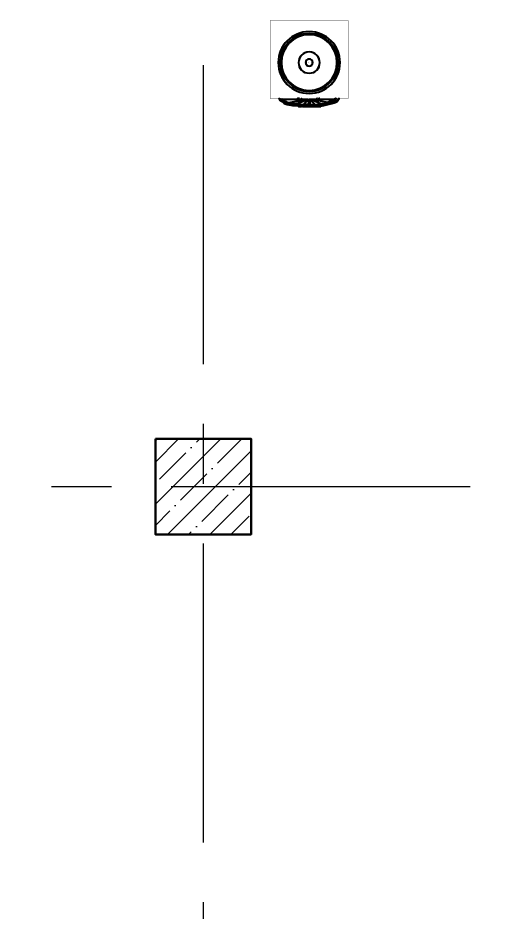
# Model space of a CAD drawing. Header units: millimetres. Extents: x -265044 to 366616, y 0 to 292181.
# Drawn here: x 86868 to 88921, y 116826 to 120561 of the extents above; entities that cross this region are included whole.
import ezdxf
from ezdxf import colors
from ezdxf.entities.mleader import LeaderData, LeaderLine
from ezdxf.math import Vec2, Vec3

# ---------------------------------------------------------------- set-up
doc = ezdxf.new("R2010")
doc.units = ezdxf.units.MM
doc.header["$MEASUREMENT"] = 0
doc.linetypes.add('CENTER', pattern=[2, 1.25, -0.25, 0.25, -0.25])
doc.layers.get('0').update_dxf_attribs({"color": 250, "lineweight": 9})
for name, color, linetype, lineweight in [('АР_Колонны', 5, 'Continuous', 30), ('АР_Колонны Штрих', 250, 'Continuous', 5), ('АР_Оси', 193, 'Continuous', 9), ('АР_Отметки', 250, 'Continuous', 15)]:
    doc.layers.add(name, color=color, linetype=linetype, lineweight=lineweight)
doc.layers.add('ТХ_обор_бытовое', color=14, linetype='Continuous')
doc.styles.add('ISOCPEUR', font='isocpeur.ttf', dxfattribs={"width": 0.7})

# ---------------------------------------------------------------- blocks, each defined once
blk = doc.blocks.new('_DotSmall')
at = {"color": 8, "linetype": 'ByBlock', "const_width": 0.5}
blk.add_lwpolyline([(-0.0625, 0, 1), (0.0625, 0, 1)], format="xyb", close=True, dxfattribs=at)
blk = doc.blocks.new('У300')
at = {"layer": 'ТХ_обор_бытовое', "transparency": 33554559}
for points in [[(-230550.5, 67413.5), (-230554.7, 67413.5), (-230554.7, 67409.3), (-230550.5, 67405.1), (-230546.2, 67409.3), (-230546.2, 67413.5)], [(-230550.5, 67413), (-230554.7, 67413), (-230554.7, 67408.8), (-230550.5, 67404.6), (-230546.3, 67408.8), (-230546.3, 67413)], [(-230546.2, 67417.8), (-230550.5, 67417.8), (-230550.5, 67413.5), (-230546.2, 67409.3), (-230542, 67413.5), (-230542, 67417.8)], [(-230546.3, 67417.3), (-230550.5, 67417.3), (-230550.5, 67413), (-230546.3, 67408.8), (-230542, 67413), (-230542, 67417.3)], [(-230575.9, 67354.3), (-230580.1, 67354.3), (-230580.1, 67350), (-230575.9, 67345.8), (-230571.6, 67350), (-230571.6, 67354.3)], [(-230575.9, 67354.3), (-230580.1, 67354.3), (-230580.1, 67350), (-230575.9, 67345.8), (-230571.6, 67350), (-230571.6, 67354.3)], [(-230575.9, 67354.3), (-230580.1, 67354.3), (-230580.1, 67350), (-230575.9, 67345.8), (-230571.6, 67350), (-230571.6, 67354.3)], [(-230575.9, 67354.3), (-230580.1, 67354.3), (-230580.1, 67350), (-230575.9, 67345.8), (-230571.6, 67350), (-230571.6, 67354.3)], [(-230575.9, 67354.3), (-230580.1, 67354.3), (-230580.1, 67350), (-230575.9, 67345.8), (-230571.6, 67350), (-230571.6, 67354.3)], [(-230575.9, 67354.3), (-230580.1, 67354.3), (-230580.1, 67350), (-230575.9, 67345.8), (-230571.6, 67350), (-230571.6, 67354.3)], [(-230575.9, 67353.8), (-230580.1, 67353.8), (-230580.1, 67349.5), (-230575.9, 67345.3), (-230571.7, 67349.5), (-230571.7, 67353.8)], [(-230575.9, 67353.8), (-230580.1, 67353.8), (-230580.1, 67349.5), (-230575.9, 67345.3), (-230571.7, 67349.5), (-230571.7, 67353.8)], [(-230575.9, 67353.8), (-230580.1, 67353.8), (-230580.1, 67349.5), (-230575.9, 67345.3), (-230571.7, 67349.5), (-230571.7, 67353.8)], [(-230575.9, 67353.8), (-230580.1, 67353.8), (-230580.1, 67349.5), (-230575.9, 67345.3), (-230571.7, 67349.5), (-230571.7, 67353.8)], [(-230575.9, 67353.8), (-230580.1, 67353.8), (-230580.1, 67349.5), (-230575.9, 67345.3), (-230571.7, 67349.5), (-230571.7, 67353.8)], [(-230575.9, 67353.8), (-230580.1, 67353.8), (-230580.1, 67349.5), (-230575.9, 67345.3), (-230571.7, 67349.5), (-230571.7, 67353.8)], [(-230575.9, 67350), (-230580.1, 67350), (-230580.1, 67345.8), (-230575.9, 67341.6), (-230571.6, 67345.8), (-230571.6, 67350)], [(-230575.9, 67350), (-230580.1, 67350), (-230580.1, 67345.8), (-230575.9, 67341.6), (-230571.6, 67345.8), (-230571.6, 67350)], [(-230575.9, 67350), (-230580.1, 67350), (-230580.1, 67345.8), (-230575.9, 67341.6), (-230571.6, 67345.8), (-230571.6, 67350)], [(-230575.9, 67350), (-230580.1, 67350), (-230580.1, 67345.8), (-230575.9, 67341.6), (-230571.6, 67345.8), (-230571.6, 67350)], [(-230575.9, 67350), (-230580.1, 67350), (-230580.1, 67345.8), (-230575.9, 67341.6), (-230571.6, 67345.8), (-230571.6, 67350)], [(-230575.9, 67350), (-230580.1, 67350), (-230580.1, 67345.8), (-230575.9, 67341.6), (-230571.6, 67345.8), (-230571.6, 67350)], [(-230575.9, 67350), (-230580.1, 67350), (-230580.1, 67345.8), (-230575.9, 67341.6), (-230571.6, 67345.8), (-230571.6, 67350)], [(-230575.9, 67350), (-230580.1, 67350), (-230580.1, 67345.8), (-230575.9, 67341.6), (-230571.6, 67345.8), (-230571.6, 67350)], [(-230575.9, 67350), (-230580.1, 67350), (-230580.1, 67345.8), (-230575.9, 67341.6), (-230571.6, 67345.8), (-230571.6, 67350)], [(-230575.9, 67350), (-230580.1, 67350), (-230580.1, 67345.8), (-230575.9, 67341.6), (-230571.6, 67345.8), (-230571.6, 67350)], [(-230575.9, 67350), (-230580.1, 67350), (-230580.1, 67345.8), (-230575.9, 67341.6), (-230571.6, 67345.8), (-230571.6, 67350)], [(-230575.9, 67350), (-230580.1, 67350), (-230580.1, 67345.8), (-230575.9, 67341.6), (-230571.6, 67345.8), (-230571.6, 67350)], [(-230575.9, 67350), (-230580.1, 67350), (-230580.1, 67345.8), (-230575.9, 67341.6), (-230571.6, 67345.8), (-230571.6, 67350)], [(-230575.9, 67349.5), (-230580.1, 67349.5), (-230580.1, 67345.3), (-230575.9, 67341.1), (-230571.7, 67345.3), (-230571.7, 67349.5)], [(-230575.9, 67349.5), (-230580.1, 67349.5), (-230580.1, 67345.3), (-230575.9, 67341.1), (-230571.7, 67345.3), (-230571.7, 67349.5)], [(-230575.9, 67349.5), (-230580.1, 67349.5), (-230580.1, 67345.3), (-230575.9, 67341.1), (-230571.7, 67345.3), (-230571.7, 67349.5)], [(-230575.9, 67349.5), (-230580.1, 67349.5), (-230580.1, 67345.3), (-230575.9, 67341.1), (-230571.7, 67345.3), (-230571.7, 67349.5)], [(-230575.9, 67349.5), (-230580.1, 67349.5), (-230580.1, 67345.3), (-230575.9, 67341.1), (-230571.7, 67345.3), (-230571.7, 67349.5)], [(-230575.9, 67349.5), (-230580.1, 67349.5), (-230580.1, 67345.3), (-230575.9, 67341.1), (-230571.7, 67345.3), (-230571.7, 67349.5)], [(-230575.9, 67349.5), (-230580.1, 67349.5), (-230580.1, 67345.3), (-230575.9, 67341.1), (-230571.7, 67345.3), (-230571.7, 67349.5)], [(-230575.9, 67349.5), (-230580.1, 67349.5), (-230580.1, 67345.3), (-230575.9, 67341.1), (-230571.7, 67345.3), (-230571.7, 67349.5)], [(-230575.9, 67349.5), (-230580.1, 67349.5), (-230580.1, 67345.3), (-230575.9, 67341.1), (-230571.7, 67345.3), (-230571.7, 67349.5)], [(-230575.9, 67349.5), (-230580.1, 67349.5), (-230580.1, 67345.3), (-230575.9, 67341.1), (-230571.7, 67345.3), (-230571.7, 67349.5)], [(-230575.9, 67349.5), (-230580.1, 67349.5), (-230580.1, 67345.3), (-230575.9, 67341.1), (-230571.7, 67345.3), (-230571.7, 67349.5)], [(-230575.9, 67349.5), (-230580.1, 67349.5), (-230580.1, 67345.3), (-230575.9, 67341.1), (-230571.7, 67345.3), (-230571.7, 67349.5)], [(-230575.9, 67349.5), (-230580.1, 67349.5), (-230580.1, 67345.3), (-230575.9, 67341.1), (-230571.7, 67345.3), (-230571.7, 67349.5)], [(-230575.9, 67345.8), (-230580.1, 67345.8), (-230580.1, 67341.6), (-230575.9, 67337.3), (-230571.6, 67341.6), (-230571.6, 67345.8)], [(-230575.9, 67345.3), (-230580.1, 67345.3), (-230580.1, 67341.1), (-230575.9, 67336.8), (-230571.7, 67341.1), (-230571.7, 67345.3)], [(-230571.6, 67354.3), (-230575.9, 67354.3), (-230575.9, 67350), (-230571.6, 67345.8), (-230567.4, 67350), (-230567.4, 67354.3)], [(-230571.6, 67354.3), (-230575.9, 67354.3), (-230575.9, 67350), (-230571.6, 67345.8), (-230567.4, 67350), (-230567.4, 67354.3)], [(-230571.6, 67354.3), (-230575.9, 67354.3), (-230575.9, 67350), (-230571.6, 67345.8), (-230567.4, 67350), (-230567.4, 67354.3)], [(-230571.6, 67354.3), (-230575.9, 67354.3), (-230575.9, 67350), (-230571.6, 67345.8), (-230567.4, 67350), (-230567.4, 67354.3)], [(-230571.6, 67354.3), (-230575.9, 67354.3), (-230575.9, 67350), (-230571.6, 67345.8), (-230567.4, 67350), (-230567.4, 67354.3)], [(-230571.7, 67353.8), (-230575.9, 67353.8), (-230575.9, 67349.5), (-230571.7, 67345.3), (-230567.4, 67349.5), (-230567.4, 67353.8)], [(-230571.7, 67353.8), (-230575.9, 67353.8), (-230575.9, 67349.5), (-230571.7, 67345.3), (-230567.4, 67349.5), (-230567.4, 67353.8)], [(-230571.7, 67353.8), (-230575.9, 67353.8), (-230575.9, 67349.5), (-230571.7, 67345.3), (-230567.4, 67349.5), (-230567.4, 67353.8)], [(-230571.7, 67353.8), (-230575.9, 67353.8), (-230575.9, 67349.5), (-230571.7, 67345.3), (-230567.4, 67349.5), (-230567.4, 67353.8)], [(-230571.7, 67353.8), (-230575.9, 67353.8), (-230575.9, 67349.5), (-230571.7, 67345.3), (-230567.4, 67349.5), (-230567.4, 67353.8)], [(-230571.6, 67350), (-230575.9, 67350), (-230575.9, 67345.8), (-230571.6, 67341.6), (-230567.4, 67345.8), (-230567.4, 67350)], [(-230571.6, 67350), (-230575.9, 67350), (-230575.9, 67345.8), (-230571.6, 67341.6), (-230567.4, 67345.8), (-230567.4, 67350)], [(-230571.6, 67350), (-230575.9, 67350), (-230575.9, 67345.8), (-230571.6, 67341.6), (-230567.4, 67345.8), (-230567.4, 67350)], [(-230571.6, 67350), (-230575.9, 67350), (-230575.9, 67345.8), (-230571.6, 67341.6), (-230567.4, 67345.8), (-230567.4, 67350)], [(-230571.6, 67350), (-230575.9, 67350), (-230575.9, 67345.8), (-230571.6, 67341.6), (-230567.4, 67345.8), (-230567.4, 67350)], [(-230571.6, 67350), (-230575.9, 67350), (-230575.9, 67345.8), (-230571.6, 67341.6), (-230567.4, 67345.8), (-230567.4, 67350)], [(-230571.6, 67350), (-230575.9, 67350), (-230575.9, 67345.8), (-230571.6, 67341.6), (-230567.4, 67345.8), (-230567.4, 67350)], [(-230571.6, 67350), (-230575.9, 67350), (-230575.9, 67345.8), (-230571.6, 67341.6), (-230567.4, 67345.8), (-230567.4, 67350)], [(-230571.7, 67349.5), (-230575.9, 67349.5), (-230575.9, 67345.3), (-230571.7, 67341.1), (-230567.4, 67345.3), (-230567.4, 67349.5)], [(-230571.7, 67349.5), (-230575.9, 67349.5), (-230575.9, 67345.3), (-230571.7, 67341.1), (-230567.4, 67345.3), (-230567.4, 67349.5)], [(-230571.7, 67349.5), (-230575.9, 67349.5), (-230575.9, 67345.3), (-230571.7, 67341.1), (-230567.4, 67345.3), (-230567.4, 67349.5)], [(-230571.7, 67349.5), (-230575.9, 67349.5), (-230575.9, 67345.3), (-230571.7, 67341.1), (-230567.4, 67345.3), (-230567.4, 67349.5)], [(-230571.7, 67349.5), (-230575.9, 67349.5), (-230575.9, 67345.3), (-230571.7, 67341.1), (-230567.4, 67345.3), (-230567.4, 67349.5)], [(-230571.7, 67349.5), (-230575.9, 67349.5), (-230575.9, 67345.3), (-230571.7, 67341.1), (-230567.4, 67345.3), (-230567.4, 67349.5)], [(-230571.7, 67349.5), (-230575.9, 67349.5), (-230575.9, 67345.3), (-230571.7, 67341.1), (-230567.4, 67345.3), (-230567.4, 67349.5)], [(-230571.7, 67349.5), (-230575.9, 67349.5), (-230575.9, 67345.3), (-230571.7, 67341.1), (-230567.4, 67345.3), (-230567.4, 67349.5)], [(-230567.4, 67341.1), (-230571.7, 67341.1), (-230571.7, 67336.8), (-230567.4, 67332.6), (-230563.2, 67336.8), (-230563.2, 67341.1)], [(-230567.4, 67341.6), (-230571.6, 67341.6), (-230571.6, 67337.3), (-230567.4, 67333.1), (-230563.2, 67337.3), (-230563.2, 67341.6)], [(-230546.2, 67358.5), (-230550.5, 67358.5), (-230550.5, 67354.3), (-230546.2, 67350), (-230542, 67354.3), (-230542, 67358.5)], [(-230546.2, 67358.5), (-230550.5, 67358.5), (-230550.5, 67354.3), (-230546.2, 67350), (-230542, 67354.3), (-230542, 67358.5)], [(-230546.3, 67358), (-230550.5, 67358), (-230550.5, 67353.8), (-230546.3, 67349.5), (-230542, 67353.8), (-230542, 67358)], [(-230546.3, 67358), (-230550.5, 67358), (-230550.5, 67353.8), (-230546.3, 67349.5), (-230542, 67353.8), (-230542, 67358)], [(-230546.2, 67354.3), (-230550.5, 67354.3), (-230550.5, 67350), (-230546.2, 67345.8), (-230542, 67350), (-230542, 67354.3)], [(-230546.2, 67354.3), (-230550.5, 67354.3), (-230550.5, 67350), (-230546.2, 67345.8), (-230542, 67350), (-230542, 67354.3)], [(-230546.2, 67354.3), (-230550.5, 67354.3), (-230550.5, 67350), (-230546.2, 67345.8), (-230542, 67350), (-230542, 67354.3)], [(-230546.3, 67353.8), (-230550.5, 67353.8), (-230550.5, 67349.5), (-230546.3, 67345.3), (-230542, 67349.5), (-230542, 67353.8)], [(-230546.3, 67353.8), (-230550.5, 67353.8), (-230550.5, 67349.5), (-230546.3, 67345.3), (-230542, 67349.5), (-230542, 67353.8)], [(-230546.3, 67353.8), (-230550.5, 67353.8), (-230550.5, 67349.5), (-230546.3, 67345.3), (-230542, 67349.5), (-230542, 67353.8)], [(-230546.2, 67350), (-230550.5, 67350), (-230550.5, 67345.8), (-230546.2, 67341.6), (-230542, 67345.8), (-230542, 67350)], [(-230546.3, 67349.5), (-230550.5, 67349.5), (-230550.5, 67345.3), (-230546.3, 67341.1), (-230542, 67345.3), (-230542, 67349.5)], [(-230546.2, 67345.8), (-230550.5, 67345.8), (-230550.5, 67341.6), (-230546.2, 67337.3), (-230542, 67341.6), (-230542, 67345.8)], [(-230546.2, 67345.8), (-230550.5, 67345.8), (-230550.5, 67341.6), (-230546.2, 67337.3), (-230542, 67341.6), (-230542, 67345.8)], [(-230546.2, 67345.8), (-230550.5, 67345.8), (-230550.5, 67341.6), (-230546.2, 67337.3), (-230542, 67341.6), (-230542, 67345.8)], [(-230546.2, 67345.8), (-230550.5, 67345.8), (-230550.5, 67341.6), (-230546.2, 67337.3), (-230542, 67341.6), (-230542, 67345.8)], [(-230546.3, 67345.3), (-230550.5, 67345.3), (-230550.5, 67341.1), (-230546.3, 67336.8), (-230542, 67341.1), (-230542, 67345.3)], [(-230546.3, 67345.3), (-230550.5, 67345.3), (-230550.5, 67341.1), (-230546.3, 67336.8), (-230542, 67341.1), (-230542, 67345.3)], [(-230546.3, 67345.3), (-230550.5, 67345.3), (-230550.5, 67341.1), (-230546.3, 67336.8), (-230542, 67341.1), (-230542, 67345.3)], [(-230546.3, 67345.3), (-230550.5, 67345.3), (-230550.5, 67341.1), (-230546.3, 67336.8), (-230542, 67341.1), (-230542, 67345.3)], [(-230542, 67349.5), (-230546.3, 67349.5), (-230546.3, 67345.3), (-230542, 67341.1), (-230537.8, 67345.3), (-230537.8, 67349.5)], [(-230542, 67341.1), (-230546.3, 67341.1), (-230546.3, 67336.8), (-230542, 67332.6), (-230537.8, 67336.8), (-230537.8, 67341.1)], [(-230542, 67341.1), (-230546.3, 67341.1), (-230546.3, 67336.8), (-230542, 67332.6), (-230537.8, 67336.8), (-230537.8, 67341.1)], [(-230542, 67350), (-230546.2, 67350), (-230546.2, 67345.8), (-230542, 67341.6), (-230537.8, 67345.8), (-230537.8, 67350)], [(-230542, 67341.6), (-230546.2, 67341.6), (-230546.2, 67337.3), (-230542, 67333.1), (-230537.8, 67337.3), (-230537.8, 67341.6)], [(-230542, 67341.6), (-230546.2, 67341.6), (-230546.2, 67337.3), (-230542, 67333.1), (-230537.8, 67337.3), (-230537.8, 67341.6)], [(-230567.4, 67328.4), (-230571.7, 67328.4), (-230571.7, 67324.1), (-230567.4, 67319.9), (-230563.2, 67324.1), (-230563.2, 67328.4)], [(-230567.4, 67319.9), (-230571.7, 67319.9), (-230571.7, 67315.7), (-230567.4, 67311.4), (-230563.2, 67315.7), (-230563.2, 67319.9)], [(-230567.4, 67307.2), (-230571.7, 67307.2), (-230571.7, 67303), (-230567.4, 67298.7), (-230563.2, 67303), (-230563.2, 67307.2)], [(-230567.4, 67303), (-230571.7, 67303), (-230571.7, 67298.7), (-230567.4, 67294.5), (-230563.2, 67298.7), (-230563.2, 67303)], [(-230567.4, 67303), (-230571.7, 67303), (-230571.7, 67298.7), (-230567.4, 67294.5), (-230563.2, 67298.7), (-230563.2, 67303)], [(-230567.4, 67298.7), (-230571.7, 67298.7), (-230571.7, 67294.5), (-230567.4, 67290.3), (-230563.2, 67294.5), (-230563.2, 67298.7)], [(-230567.4, 67298.7), (-230571.7, 67298.7), (-230571.7, 67294.5), (-230567.4, 67290.3), (-230563.2, 67294.5), (-230563.2, 67298.7)], [(-230567.4, 67298.7), (-230571.7, 67298.7), (-230571.7, 67294.5), (-230567.4, 67290.3), (-230563.2, 67294.5), (-230563.2, 67298.7)], [(-230567.4, 67298.7), (-230571.7, 67298.7), (-230571.7, 67294.5), (-230567.4, 67290.3), (-230563.2, 67294.5), (-230563.2, 67298.7)], [(-230567.4, 67328.9), (-230571.6, 67328.9), (-230571.6, 67324.6), (-230567.4, 67320.4), (-230563.2, 67324.6), (-230563.2, 67328.9)], [(-230567.4, 67320.4), (-230571.6, 67320.4), (-230571.6, 67316.2), (-230567.4, 67311.9), (-230563.2, 67316.2), (-230563.2, 67320.4)], [(-230567.4, 67307.7), (-230571.6, 67307.7), (-230571.6, 67303.5), (-230567.4, 67299.2), (-230563.2, 67303.5), (-230563.2, 67307.7)], [(-230567.4, 67303.5), (-230571.6, 67303.5), (-230571.6, 67299.2), (-230567.4, 67295), (-230563.2, 67299.2), (-230563.2, 67303.5)], [(-230567.4, 67303.5), (-230571.6, 67303.5), (-230571.6, 67299.2), (-230567.4, 67295), (-230563.2, 67299.2), (-230563.2, 67303.5)], [(-230567.4, 67299.2), (-230571.6, 67299.2), (-230571.6, 67295), (-230567.4, 67290.8), (-230563.2, 67295), (-230563.2, 67299.2)], [(-230567.4, 67299.2), (-230571.6, 67299.2), (-230571.6, 67295), (-230567.4, 67290.8), (-230563.2, 67295), (-230563.2, 67299.2)], [(-230567.4, 67299.2), (-230571.6, 67299.2), (-230571.6, 67295), (-230567.4, 67290.8), (-230563.2, 67295), (-230563.2, 67299.2)], [(-230567.4, 67299.2), (-230571.6, 67299.2), (-230571.6, 67295), (-230567.4, 67290.8), (-230563.2, 67295), (-230563.2, 67299.2)], [(-230575.9, 67273.8), (-230580.1, 67273.8), (-230580.1, 67269.6), (-230575.9, 67265.4), (-230571.6, 67269.6), (-230571.6, 67273.8)], [(-230575.9, 67273.8), (-230580.1, 67273.8), (-230580.1, 67269.6), (-230575.9, 67265.4), (-230571.6, 67269.6), (-230571.6, 67273.8)], [(-230575.9, 67273.3), (-230580.1, 67273.3), (-230580.1, 67269.1), (-230575.9, 67264.9), (-230571.7, 67269.1), (-230571.7, 67273.3)], [(-230575.9, 67273.3), (-230580.1, 67273.3), (-230580.1, 67269.1), (-230575.9, 67264.9), (-230571.7, 67269.1), (-230571.7, 67273.3)], [(-230575.9, 67269.6), (-230580.1, 67269.6), (-230580.1, 67265.4), (-230575.9, 67261.1), (-230571.6, 67265.4), (-230571.6, 67269.6)], [(-230575.9, 67269.6), (-230580.1, 67269.6), (-230580.1, 67265.4), (-230575.9, 67261.1), (-230571.6, 67265.4), (-230571.6, 67269.6)], [(-230575.9, 67269.6), (-230580.1, 67269.6), (-230580.1, 67265.4), (-230575.9, 67261.1), (-230571.6, 67265.4), (-230571.6, 67269.6)], [(-230575.9, 67269.6), (-230580.1, 67269.6), (-230580.1, 67265.4), (-230575.9, 67261.1), (-230571.6, 67265.4), (-230571.6, 67269.6)], [(-230575.9, 67269.6), (-230580.1, 67269.6), (-230580.1, 67265.4), (-230575.9, 67261.1), (-230571.6, 67265.4), (-230571.6, 67269.6)], [(-230575.9, 67269.6), (-230580.1, 67269.6), (-230580.1, 67265.4), (-230575.9, 67261.1), (-230571.6, 67265.4), (-230571.6, 67269.6)], [(-230575.9, 67269.6), (-230580.1, 67269.6), (-230580.1, 67265.4), (-230575.9, 67261.1), (-230571.6, 67265.4), (-230571.6, 67269.6)], [(-230575.9, 67269.6), (-230580.1, 67269.6), (-230580.1, 67265.4), (-230575.9, 67261.1), (-230571.6, 67265.4), (-230571.6, 67269.6)], [(-230575.9, 67269.6), (-230580.1, 67269.6), (-230580.1, 67265.4), (-230575.9, 67261.1), (-230571.6, 67265.4), (-230571.6, 67269.6)], [(-230575.9, 67269.1), (-230580.1, 67269.1), (-230580.1, 67264.9), (-230575.9, 67260.6), (-230571.7, 67264.9), (-230571.7, 67269.1)], [(-230575.9, 67269.1), (-230580.1, 67269.1), (-230580.1, 67264.9), (-230575.9, 67260.6), (-230571.7, 67264.9), (-230571.7, 67269.1)], [(-230575.9, 67269.1), (-230580.1, 67269.1), (-230580.1, 67264.9), (-230575.9, 67260.6), (-230571.7, 67264.9), (-230571.7, 67269.1)], [(-230575.9, 67269.1), (-230580.1, 67269.1), (-230580.1, 67264.9), (-230575.9, 67260.6), (-230571.7, 67264.9), (-230571.7, 67269.1)], [(-230575.9, 67269.1), (-230580.1, 67269.1), (-230580.1, 67264.9), (-230575.9, 67260.6), (-230571.7, 67264.9), (-230571.7, 67269.1)], [(-230575.9, 67269.1), (-230580.1, 67269.1), (-230580.1, 67264.9), (-230575.9, 67260.6), (-230571.7, 67264.9), (-230571.7, 67269.1)], [(-230575.9, 67269.1), (-230580.1, 67269.1), (-230580.1, 67264.9), (-230575.9, 67260.6), (-230571.7, 67264.9), (-230571.7, 67269.1)], [(-230575.9, 67269.1), (-230580.1, 67269.1), (-230580.1, 67264.9), (-230575.9, 67260.6), (-230571.7, 67264.9), (-230571.7, 67269.1)], [(-230575.9, 67269.1), (-230580.1, 67269.1), (-230580.1, 67264.9), (-230575.9, 67260.6), (-230571.7, 67264.9), (-230571.7, 67269.1)], [(-230575.9, 67265.4), (-230580.1, 67265.4), (-230580.1, 67261.1), (-230575.9, 67256.9), (-230571.6, 67261.1), (-230571.6, 67265.4)], [(-230575.9, 67265.4), (-230580.1, 67265.4), (-230580.1, 67261.1), (-230575.9, 67256.9), (-230571.6, 67261.1), (-230571.6, 67265.4)], [(-230575.9, 67265.4), (-230580.1, 67265.4), (-230580.1, 67261.1), (-230575.9, 67256.9), (-230571.6, 67261.1), (-230571.6, 67265.4)], [(-230575.9, 67265.4), (-230580.1, 67265.4), (-230580.1, 67261.1), (-230575.9, 67256.9), (-230571.6, 67261.1), (-230571.6, 67265.4)], [(-230575.9, 67265.4), (-230580.1, 67265.4), (-230580.1, 67261.1), (-230575.9, 67256.9), (-230571.6, 67261.1), (-230571.6, 67265.4)], [(-230575.9, 67264.9), (-230580.1, 67264.9), (-230580.1, 67260.6), (-230575.9, 67256.4), (-230571.7, 67260.6), (-230571.7, 67264.9)], [(-230575.9, 67264.9), (-230580.1, 67264.9), (-230580.1, 67260.6), (-230575.9, 67256.4), (-230571.7, 67260.6), (-230571.7, 67264.9)], [(-230575.9, 67264.9), (-230580.1, 67264.9), (-230580.1, 67260.6), (-230575.9, 67256.4), (-230571.7, 67260.6), (-230571.7, 67264.9)], [(-230575.9, 67264.9), (-230580.1, 67264.9), (-230580.1, 67260.6), (-230575.9, 67256.4), (-230571.7, 67260.6), (-230571.7, 67264.9)], [(-230575.9, 67264.9), (-230580.1, 67264.9), (-230580.1, 67260.6), (-230575.9, 67256.4), (-230571.7, 67260.6), (-230571.7, 67264.9)], [(-230571.6, 67269.6), (-230575.9, 67269.6), (-230575.9, 67265.4), (-230571.6, 67261.1), (-230567.4, 67265.4), (-230567.4, 67269.6)], [(-230571.6, 67269.6), (-230575.9, 67269.6), (-230575.9, 67265.4), (-230571.6, 67261.1), (-230567.4, 67265.4), (-230567.4, 67269.6)], [(-230571.6, 67269.6), (-230575.9, 67269.6), (-230575.9, 67265.4), (-230571.6, 67261.1), (-230567.4, 67265.4), (-230567.4, 67269.6)], [(-230571.6, 67269.6), (-230575.9, 67269.6), (-230575.9, 67265.4), (-230571.6, 67261.1), (-230567.4, 67265.4), (-230567.4, 67269.6)], [(-230571.6, 67269.6), (-230575.9, 67269.6), (-230575.9, 67265.4), (-230571.6, 67261.1), (-230567.4, 67265.4), (-230567.4, 67269.6)], [(-230571.6, 67269.6), (-230575.9, 67269.6), (-230575.9, 67265.4), (-230571.6, 67261.1), (-230567.4, 67265.4), (-230567.4, 67269.6)], [(-230571.6, 67269.6), (-230575.9, 67269.6), (-230575.9, 67265.4), (-230571.6, 67261.1), (-230567.4, 67265.4), (-230567.4, 67269.6)], [(-230571.6, 67269.6), (-230575.9, 67269.6), (-230575.9, 67265.4), (-230571.6, 67261.1), (-230567.4, 67265.4), (-230567.4, 67269.6)], [(-230571.6, 67269.6), (-230575.9, 67269.6), (-230575.9, 67265.4), (-230571.6, 67261.1), (-230567.4, 67265.4), (-230567.4, 67269.6)], [(-230571.7, 67269.1), (-230575.9, 67269.1), (-230575.9, 67264.9), (-230571.7, 67260.6), (-230567.4, 67264.9), (-230567.4, 67269.1)], [(-230571.7, 67269.1), (-230575.9, 67269.1), (-230575.9, 67264.9), (-230571.7, 67260.6), (-230567.4, 67264.9), (-230567.4, 67269.1)], [(-230571.7, 67269.1), (-230575.9, 67269.1), (-230575.9, 67264.9), (-230571.7, 67260.6), (-230567.4, 67264.9), (-230567.4, 67269.1)], [(-230571.7, 67269.1), (-230575.9, 67269.1), (-230575.9, 67264.9), (-230571.7, 67260.6), (-230567.4, 67264.9), (-230567.4, 67269.1)], [(-230571.7, 67269.1), (-230575.9, 67269.1), (-230575.9, 67264.9), (-230571.7, 67260.6), (-230567.4, 67264.9), (-230567.4, 67269.1)], [(-230571.7, 67269.1), (-230575.9, 67269.1), (-230575.9, 67264.9), (-230571.7, 67260.6), (-230567.4, 67264.9), (-230567.4, 67269.1)], [(-230571.7, 67269.1), (-230575.9, 67269.1), (-230575.9, 67264.9), (-230571.7, 67260.6), (-230567.4, 67264.9), (-230567.4, 67269.1)], [(-230571.7, 67269.1), (-230575.9, 67269.1), (-230575.9, 67264.9), (-230571.7, 67260.6), (-230567.4, 67264.9), (-230567.4, 67269.1)], [(-230571.7, 67269.1), (-230575.9, 67269.1), (-230575.9, 67264.9), (-230571.7, 67260.6), (-230567.4, 67264.9), (-230567.4, 67269.1)], [(-230571.6, 67265.4), (-230575.9, 67265.4), (-230575.9, 67261.1), (-230571.6, 67256.9), (-230567.4, 67261.1), (-230567.4, 67265.4)], [(-230571.6, 67265.4), (-230575.9, 67265.4), (-230575.9, 67261.1), (-230571.6, 67256.9), (-230567.4, 67261.1), (-230567.4, 67265.4)], [(-230571.6, 67265.4), (-230575.9, 67265.4), (-230575.9, 67261.1), (-230571.6, 67256.9), (-230567.4, 67261.1), (-230567.4, 67265.4)], [(-230571.7, 67264.9), (-230575.9, 67264.9), (-230575.9, 67260.6), (-230571.7, 67256.4), (-230567.4, 67260.6), (-230567.4, 67264.9)], [(-230571.7, 67264.9), (-230575.9, 67264.9), (-230575.9, 67260.6), (-230571.7, 67256.4), (-230567.4, 67260.6), (-230567.4, 67264.9)], [(-230571.7, 67264.9), (-230575.9, 67264.9), (-230575.9, 67260.6), (-230571.7, 67256.4), (-230567.4, 67260.6), (-230567.4, 67264.9)], [(-230567.4, 67290.3), (-230571.7, 67290.3), (-230571.7, 67286), (-230567.4, 67281.8), (-230563.2, 67286), (-230563.2, 67290.3)], [(-230567.4, 67281.8), (-230571.7, 67281.8), (-230571.7, 67277.6), (-230567.4, 67273.3), (-230563.2, 67277.6), (-230563.2, 67281.8)], [(-230567.4, 67281.8), (-230571.7, 67281.8), (-230571.7, 67277.6), (-230567.4, 67273.3), (-230563.2, 67277.6), (-230563.2, 67281.8)], [(-230567.4, 67277.6), (-230571.7, 67277.6), (-230571.7, 67273.3), (-230567.4, 67269.1), (-230563.2, 67273.3), (-230563.2, 67277.6)], [(-230567.4, 67273.3), (-230571.7, 67273.3), (-230571.7, 67269.1), (-230567.4, 67264.9), (-230563.2, 67269.1), (-230563.2, 67273.3)], [(-230567.4, 67290.8), (-230571.6, 67290.8), (-230571.6, 67286.5), (-230567.4, 67282.3), (-230563.2, 67286.5), (-230563.2, 67290.8)], [(-230567.4, 67282.3), (-230571.6, 67282.3), (-230571.6, 67278.1), (-230567.4, 67273.8), (-230563.2, 67278.1), (-230563.2, 67282.3)], [(-230567.4, 67282.3), (-230571.6, 67282.3), (-230571.6, 67278.1), (-230567.4, 67273.8), (-230563.2, 67278.1), (-230563.2, 67282.3)], [(-230567.4, 67278.1), (-230571.6, 67278.1), (-230571.6, 67273.8), (-230567.4, 67269.6), (-230563.2, 67273.8), (-230563.2, 67278.1)], [(-230567.4, 67273.8), (-230571.6, 67273.8), (-230571.6, 67269.6), (-230567.4, 67265.4), (-230563.2, 67269.6), (-230563.2, 67273.8)], [(-230563.2, 67269.6), (-230567.4, 67269.6), (-230567.4, 67265.4), (-230563.2, 67261.1), (-230558.9, 67265.4), (-230558.9, 67269.6)], [(-230563.2, 67269.1), (-230567.4, 67269.1), (-230567.4, 67264.9), (-230563.2, 67260.6), (-230559, 67264.9), (-230559, 67269.1)], [(-230550.5, 67269.6), (-230554.7, 67269.6), (-230554.7, 67265.4), (-230550.5, 67261.1), (-230546.2, 67265.4), (-230546.2, 67269.6)], [(-230550.5, 67269.6), (-230554.7, 67269.6), (-230554.7, 67265.4), (-230550.5, 67261.1), (-230546.2, 67265.4), (-230546.2, 67269.6)], [(-230550.5, 67269.1), (-230554.7, 67269.1), (-230554.7, 67264.9), (-230550.5, 67260.6), (-230546.3, 67264.9), (-230546.3, 67269.1)], [(-230550.5, 67269.1), (-230554.7, 67269.1), (-230554.7, 67264.9), (-230550.5, 67260.6), (-230546.3, 67264.9), (-230546.3, 67269.1)], [(-230546.2, 67273.8), (-230550.5, 67273.8), (-230550.5, 67269.6), (-230546.2, 67265.4), (-230542, 67269.6), (-230542, 67273.8)], [(-230546.2, 67273.8), (-230550.5, 67273.8), (-230550.5, 67269.6), (-230546.2, 67265.4), (-230542, 67269.6), (-230542, 67273.8)], [(-230546.2, 67273.8), (-230550.5, 67273.8), (-230550.5, 67269.6), (-230546.2, 67265.4), (-230542, 67269.6), (-230542, 67273.8)], [(-230546.2, 67273.8), (-230550.5, 67273.8), (-230550.5, 67269.6), (-230546.2, 67265.4), (-230542, 67269.6), (-230542, 67273.8)], [(-230546.3, 67273.3), (-230550.5, 67273.3), (-230550.5, 67269.1), (-230546.3, 67264.9), (-230542, 67269.1), (-230542, 67273.3)], [(-230546.3, 67273.3), (-230550.5, 67273.3), (-230550.5, 67269.1), (-230546.3, 67264.9), (-230542, 67269.1), (-230542, 67273.3)], [(-230546.3, 67273.3), (-230550.5, 67273.3), (-230550.5, 67269.1), (-230546.3, 67264.9), (-230542, 67269.1), (-230542, 67273.3)], [(-230546.3, 67273.3), (-230550.5, 67273.3), (-230550.5, 67269.1), (-230546.3, 67264.9), (-230542, 67269.1), (-230542, 67273.3)], [(-230546.2, 67269.6), (-230550.5, 67269.6), (-230550.5, 67265.4), (-230546.2, 67261.1), (-230542, 67265.4), (-230542, 67269.6)], [(-230546.2, 67269.6), (-230550.5, 67269.6), (-230550.5, 67265.4), (-230546.2, 67261.1), (-230542, 67265.4), (-230542, 67269.6)], [(-230546.3, 67269.1), (-230550.5, 67269.1), (-230550.5, 67264.9), (-230546.3, 67260.6), (-230542, 67264.9), (-230542, 67269.1)], [(-230546.3, 67269.1), (-230550.5, 67269.1), (-230550.5, 67264.9), (-230546.3, 67260.6), (-230542, 67264.9), (-230542, 67269.1)], [(-230546.2, 67265.4), (-230550.5, 67265.4), (-230550.5, 67261.1), (-230546.2, 67256.9), (-230542, 67261.1), (-230542, 67265.4)], [(-230546.2, 67265.4), (-230550.5, 67265.4), (-230550.5, 67261.1), (-230546.2, 67256.9), (-230542, 67261.1), (-230542, 67265.4)], [(-230546.3, 67264.9), (-230550.5, 67264.9), (-230550.5, 67260.6), (-230546.3, 67256.4), (-230542, 67260.6), (-230542, 67264.9)], [(-230546.3, 67264.9), (-230550.5, 67264.9), (-230550.5, 67260.6), (-230546.3, 67256.4), (-230542, 67260.6), (-230542, 67264.9)], [(-230546.2, 67261.1), (-230550.5, 67261.1), (-230550.5, 67256.9), (-230546.2, 67252.7), (-230542, 67256.9), (-230542, 67261.1)], [(-230546.2, 67261.1), (-230550.5, 67261.1), (-230550.5, 67256.9), (-230546.2, 67252.7), (-230542, 67256.9), (-230542, 67261.1)], [(-230546.3, 67260.6), (-230550.5, 67260.6), (-230550.5, 67256.4), (-230546.3, 67252.2), (-230542, 67256.4), (-230542, 67260.6)], [(-230546.3, 67260.6), (-230550.5, 67260.6), (-230550.5, 67256.4), (-230546.3, 67252.2), (-230542, 67256.4), (-230542, 67260.6)], [(-230542, 67264.9), (-230546.3, 67264.9), (-230546.3, 67260.6), (-230542, 67256.4), (-230537.8, 67260.6), (-230537.8, 67264.9)], [(-230542, 67260.6), (-230546.3, 67260.6), (-230546.3, 67256.4), (-230542, 67252.2), (-230537.8, 67256.4), (-230537.8, 67260.6)], [(-230542, 67260.6), (-230546.3, 67260.6), (-230546.3, 67256.4), (-230542, 67252.2), (-230537.8, 67256.4), (-230537.8, 67260.6)], [(-230542, 67265.4), (-230546.2, 67265.4), (-230546.2, 67261.1), (-230542, 67256.9), (-230537.8, 67261.1), (-230537.8, 67265.4)], [(-230542, 67261.1), (-230546.2, 67261.1), (-230546.2, 67256.9), (-230542, 67252.7), (-230537.8, 67256.9), (-230537.8, 67261.1)], [(-230542, 67261.1), (-230546.2, 67261.1), (-230546.2, 67256.9), (-230542, 67252.7), (-230537.8, 67256.9), (-230537.8, 67261.1)], [(-230563.2, 67256.9), (-230567.4, 67256.9), (-230567.4, 67252.7), (-230563.2, 67248.4), (-230558.9, 67252.7), (-230558.9, 67256.9)], [(-230563.2, 67256.4), (-230567.4, 67256.4), (-230567.4, 67252.2), (-230563.2, 67247.9), (-230559, 67252.2), (-230559, 67256.4)], [(-230563.2, 67252.7), (-230567.4, 67252.7), (-230567.4, 67248.4), (-230563.2, 67244.2), (-230558.9, 67248.4), (-230558.9, 67252.7)], [(-230563.2, 67252.2), (-230567.4, 67252.2), (-230567.4, 67247.9), (-230563.2, 67243.7), (-230559, 67247.9), (-230559, 67252.2)], [(-230563.2, 67244.2), (-230567.4, 67244.2), (-230567.4, 67240), (-230563.2, 67235.7), (-230558.9, 67240), (-230558.9, 67244.2)], [(-230563.2, 67243.7), (-230567.4, 67243.7), (-230567.4, 67239.5), (-230563.2, 67235.2), (-230559, 67239.5), (-230559, 67243.7)], [(-230563.2, 67240), (-230567.4, 67240), (-230567.4, 67235.7), (-230563.2, 67231.5), (-230558.9, 67235.7), (-230558.9, 67240)], [(-230563.2, 67239.5), (-230567.4, 67239.5), (-230567.4, 67235.2), (-230563.2, 67231), (-230559, 67235.2), (-230559, 67239.5)], [(-230550.5, 67206.1), (-230554.7, 67206.1), (-230554.7, 67201.9), (-230550.5, 67197.6), (-230546.2, 67201.9), (-230546.2, 67206.1)], [(-230550.5, 67205.6), (-230554.7, 67205.6), (-230554.7, 67201.4), (-230550.5, 67197.1), (-230546.3, 67201.4), (-230546.3, 67205.6)]]:
    blk.add_hatch(color=8, dxfattribs=at).paths.add_polyline_path(points)
at = {"layer": 'ТХ_обор_бытовое', "color": 8, "const_width": 2}
blk.add_lwpolyline([(-230216, 67468.6), (-230216, 67142.6), (-230542, 67142.6), (-230542, 67468.6)], close=True, dxfattribs=at)
at = {"layer": 'ТХ_обор_бытовое', "color": 8}
for points in [[(-230550.5, 67184.9), (-230554.7, 67193.4), (-230563.2, 67201.9), (-230567.4, 67214.6), (-230571.6, 67235.7), (-230571.6, 67252.7), (-230575.9, 67278.1), (-230575.9, 67299.2), (-230575.9, 67324.6), (-230575.9, 67345.8), (-230571.6, 67367), (-230567.4, 67383.9), (-230563.2, 67400.8), (-230558.9, 67413.5), (-230554.7, 67422), (-230542, 67430.5), (-230554.7, 67422), (-230558.9, 67413.5), (-230563.2, 67400.8), (-230567.4, 67383.9), (-230571.6, 67367), (-230575.9, 67345.8), (-230575.9, 67324.6), (-230575.9, 67299.2), (-230575.9, 67278.1), (-230571.6, 67252.7), (-230571.6, 67235.7), (-230567.4, 67214.6), (-230563.2, 67201.9), (-230554.7, 67193.4), (-230550.5, 67184.9), (-230542, 67180.7), (-230550.5, 67184.9), (-230554.7, 67193.4), (-230563.2, 67201.9), (-230567.4, 67214.6), (-230571.6, 67235.7), (-230571.6, 67252.7), (-230575.9, 67278.1), (-230575.9, 67299.2), (-230575.9, 67324.6), (-230575.9, 67345.8), (-230571.6, 67367), (-230567.4, 67383.9), (-230563.2, 67400.8), (-230558.9, 67413.5), (-230554.7, 67422), (-230542, 67430.5)], [(-230571.6, 67367), (-230575.9, 67345.8), (-230575.9, 67324.6), (-230575.9, 67299.2), (-230575.9, 67278.1)], [(-230575.9, 67350), (-230575.9, 67345.8), (-230575.9, 67350), (-230571.6, 67350), (-230571.6, 67345.8), (-230575.9, 67345.8)], [(-230542, 67354.3), (-230546.2, 67354.3), (-230546.2, 67350), (-230550.5, 67350), (-230550.5, 67345.8), (-230546.2, 67345.8), (-230546.2, 67341.6), (-230542, 67337.3), (-230546.2, 67341.6), (-230546.2, 67345.8), (-230550.5, 67345.8), (-230550.5, 67350), (-230546.2, 67350), (-230546.2, 67354.3)], [(-230542, 67350), (-230546.2, 67350), (-230546.2, 67345.8), (-230542, 67345.8)], [(-230567.4, 67278.1), (-230571.6, 67299.2)], [(-230389.6, 67303.5), (-230389.6, 67303.5)], [(-230542, 67265.4), (-230546.2, 67265.4), (-230546.2, 67261.1), (-230542, 67261.1)], [(-230542, 67193.4), (-230546.2, 67193.4), (-230550.5, 67193.4), (-230542, 67189.2)], [(-230542, 67180.7), (-230550.5, 67184.9), (-230542, 67180.7)]]:
    blk.add_lwpolyline(points, dxfattribs=at)
at = {"layer": 'ТХ_обор_бытовое', "color": 8, "elevation": -0.6}
for points in [[(-230550.5, 67184.4), (-230554.7, 67192.9), (-230563.2, 67201.4), (-230567.4, 67214.1), (-230571.7, 67235.2), (-230571.7, 67252.2), (-230575.9, 67277.6), (-230575.9, 67298.7), (-230575.9, 67324.1), (-230575.9, 67345.3), (-230571.7, 67366.5), (-230567.4, 67383.4), (-230563.2, 67400.3), (-230559, 67413), (-230554.7, 67421.5), (-230542, 67430), (-230554.7, 67421.5), (-230559, 67413), (-230563.2, 67400.3), (-230567.4, 67383.4), (-230571.7, 67366.5), (-230575.9, 67345.3), (-230575.9, 67324.1), (-230575.9, 67298.7), (-230575.9, 67277.6), (-230571.7, 67252.2), (-230571.7, 67235.2), (-230567.4, 67214.1), (-230563.2, 67201.4), (-230554.7, 67192.9), (-230550.5, 67184.4), (-230542, 67180.2), (-230550.5, 67184.4), (-230554.7, 67192.9), (-230563.2, 67201.4), (-230567.4, 67214.1), (-230571.7, 67235.2), (-230571.7, 67252.2), (-230575.9, 67277.6), (-230575.9, 67298.7), (-230575.9, 67324.1), (-230575.9, 67345.3), (-230571.7, 67366.5), (-230567.4, 67383.4), (-230563.2, 67400.3), (-230559, 67413), (-230554.7, 67421.5), (-230542, 67430)], [(-230571.7, 67366.5), (-230575.9, 67345.3), (-230575.9, 67324.1), (-230575.9, 67298.7), (-230575.9, 67277.6)], [(-230575.9, 67349.5), (-230575.9, 67345.3), (-230575.9, 67349.5), (-230571.7, 67349.5), (-230571.7, 67345.3), (-230575.9, 67345.3)], [(-230542, 67353.8), (-230546.3, 67353.8), (-230546.3, 67349.5), (-230550.5, 67349.5), (-230550.5, 67345.3), (-230546.3, 67345.3), (-230546.3, 67341.1), (-230542, 67336.8), (-230546.3, 67341.1), (-230546.3, 67345.3), (-230550.5, 67345.3), (-230550.5, 67349.5), (-230546.3, 67349.5), (-230546.3, 67353.8)], [(-230542, 67349.5), (-230546.3, 67349.5), (-230546.3, 67345.3), (-230542, 67345.3)], [(-230567.4, 67277.6), (-230571.7, 67298.7)], [(-230389.6, 67303), (-230389.6, 67303)], [(-230542, 67264.9), (-230546.3, 67264.9), (-230546.3, 67260.6), (-230542, 67260.6)], [(-230542, 67192.9), (-230546.3, 67192.9), (-230550.5, 67192.9), (-230542, 67188.7)], [(-230542, 67180.2), (-230550.5, 67184.4), (-230542, 67180.2)]]:
    blk.add_lwpolyline(points, dxfattribs=at)
at = {"layer": 'ТХ_обор_бытовое', "color": 8}
blk.add_lwpolyline([(-230546.2, 67417.8), (-230542, 67417.8, 0.248454), (-230550.5, 67193.4, -0.207133)], format="xyb", close=True, dxfattribs=at)
at = {"layer": 'ТХ_обор_бытовое', "color": 8, "elevation": -0.6}
blk.add_lwpolyline([(-230546.3, 67417.3), (-230542, 67417.3, 0.248454), (-230550.5, 67192.9, -0.207133)], format="xyb", close=True, dxfattribs=at)
for points in [[(-230546.3, 67324.1), (-230559, 67387.6), (-230559, 67391.9), (-230554.7, 67400.3), (-230554.7, 67404.6), (-230550.5, 67408.8), (-230546.3, 67413)], [(-230546.3, 67315.7), (-230563.2, 67353.8), (-230563.2, 67358), (-230563.2, 67362.2), (-230563.2, 67366.5), (-230563.2, 67370.7), (-230563.2, 67374.9), (-230559, 67379.2), (-230559, 67383.4)], [(-230567.4, 67328.4), (-230567.4, 67332.6), (-230567.4, 67336.8), (-230567.4, 67341.1), (-230567.4, 67345.3), (-230563.2, 67345.3), (-230563.2, 67349.5), (-230546.3, 67311.4)], [(-230567.4, 67307.2), (-230567.4, 67311.4), (-230567.4, 67315.7), (-230567.4, 67319.9), (-230567.4, 67324.1), (-230567.4, 67328.4), (-230546.3, 67307.2)], [(-230546.3, 67303), (-230567.4, 67303), (-230567.4, 67298.7), (-230567.4, 67294.5), (-230567.4, 67290.3), (-230567.4, 67286), (-230567.4, 67281.8)], [(-230567.4, 67269.1), (-230567.4, 67273.3), (-230567.4, 67277.6), (-230567.4, 67281.8), (-230546.3, 67298.7), (-230563.2, 67260.6), (-230563.2, 67264.9), (-230567.4, 67264.9)], [(-230571.7, 67264.9), (-230571.7, 67269.1), (-230575.9, 67269.1), (-230575.9, 67264.9), (-230575.9, 67260.6), (-230571.7, 67260.6)], [(-230563.2, 67256.4), (-230550.5, 67277.6), (-230550.5, 67281.8), (-230546.3, 67294.5), (-230554.7, 67252.2), (-230554.7, 67247.9), (-230559, 67226.8), (-230559, 67231), (-230563.2, 67235.2), (-230563.2, 67239.5), (-230563.2, 67243.7), (-230563.2, 67247.9), (-230563.2, 67252.2)], [(-230546.3, 67192.9), (-230546.3, 67197.1), (-230550.5, 67201.4), (-230554.7, 67205.6), (-230554.7, 67209.8), (-230559, 67214.1), (-230559, 67218.3), (-230559, 67222.5), (-230546.3, 67286)], [(-230542, 67256.4), (-230546.3, 67256.4), (-230546.3, 67260.6), (-230550.5, 67264.9), (-230546.3, 67269.1), (-230546.3, 67273.3), (-230542, 67273.3), (-230546.3, 67273.3), (-230546.3, 67269.1), (-230550.5, 67264.9), (-230546.3, 67260.6), (-230546.3, 67256.4)]]:
    blk.add_lwpolyline(points, close=True, dxfattribs=at)
at = {"layer": 'ТХ_обор_бытовое', "color": 8}
for points in [[(-230546.2, 67324.6), (-230558.9, 67388.1), (-230558.9, 67392.4), (-230554.7, 67400.8), (-230554.7, 67405.1), (-230550.5, 67409.3), (-230546.2, 67413.5)], [(-230546.2, 67316.2), (-230563.2, 67354.3), (-230563.2, 67358.5), (-230563.2, 67362.7), (-230563.2, 67367), (-230563.2, 67371.2), (-230563.2, 67375.4), (-230558.9, 67379.7), (-230558.9, 67383.9)], [(-230567.4, 67328.9), (-230567.4, 67333.1), (-230567.4, 67337.3), (-230567.4, 67341.6), (-230567.4, 67345.8), (-230563.2, 67345.8), (-230563.2, 67350), (-230546.2, 67311.9)], [(-230567.4, 67307.7), (-230567.4, 67311.9), (-230567.4, 67316.2), (-230567.4, 67320.4), (-230567.4, 67324.6), (-230567.4, 67328.9), (-230546.2, 67307.7)], [(-230546.2, 67303.5), (-230567.4, 67303.5), (-230567.4, 67299.2), (-230567.4, 67295), (-230567.4, 67290.8), (-230567.4, 67286.5), (-230567.4, 67282.3)], [(-230567.4, 67269.6), (-230567.4, 67273.8), (-230567.4, 67278.1), (-230567.4, 67282.3), (-230546.2, 67299.2), (-230563.2, 67261.1), (-230563.2, 67265.4), (-230567.4, 67265.4)], [(-230571.6, 67265.4), (-230571.6, 67269.6), (-230575.9, 67269.6), (-230575.9, 67265.4), (-230575.9, 67261.1), (-230571.6, 67261.1)], [(-230563.2, 67256.9), (-230550.5, 67278.1), (-230550.5, 67282.3), (-230546.2, 67295), (-230554.7, 67252.7), (-230554.7, 67248.4), (-230558.9, 67227.3), (-230558.9, 67231.5), (-230563.2, 67235.7), (-230563.2, 67240), (-230563.2, 67244.2), (-230563.2, 67248.4), (-230563.2, 67252.7)], [(-230546.2, 67193.4), (-230546.2, 67197.6), (-230550.5, 67201.9), (-230554.7, 67206.1), (-230554.7, 67210.3), (-230558.9, 67214.6), (-230558.9, 67218.8), (-230558.9, 67223), (-230546.2, 67286.5)], [(-230542, 67256.9), (-230546.2, 67256.9), (-230546.2, 67261.1), (-230550.5, 67265.4), (-230546.2, 67269.6), (-230546.2, 67273.8), (-230542, 67273.8), (-230546.2, 67273.8), (-230546.2, 67269.6), (-230550.5, 67265.4), (-230546.2, 67261.1), (-230546.2, 67256.9)]]:
    blk.add_lwpolyline(points, close=True, dxfattribs=at)
for centre, radius in [((-230391.8, 67305.1, -0.6), 129.1), ((-230391.8, 67305.1, -0.6), 129.1), ((-230391.7, 67305.6), 129.1), ((-230391.7, 67305.6), 129.1), ((-230391.7, 67305.6), 120.7), ((-230391.8, 67305.1, -0.6), 120.7), ((-230391.8, 67305.1, -0.6), 116.4), ((-230391.7, 67305.6), 116.4), ((-230391.7, 67305.6), 44.5), ((-230391.8, 67305.1, -0.6), 44.5), ((-230391.8, 67305.1, -0.6), 14.8), ((-230391.7, 67305.6), 14.8)]:
    blk.add_circle(centre, radius, dxfattribs=at)

msp = doc.modelspace()

# ---------------------------------------------------------------- hatches: boundary and pattern name
at = {"layer": 'АР_Колонны Штрих', "ltscale": 100}
h = msp.add_hatch(dxfattribs=at)
h.set_pattern_fill('ANSI35', color=8, scale=500)
h.set_pattern_definition([(45, (-869609.7, 158672.16), (-88.388348, 88.388348), []), (45, (-869521.31, 158672.16), (-88.388348, 88.388348), [156.25, -31.25, 0, -31.25])])
h.paths.add_polyline_path([(87842.4, 118800.7), (87442.4, 118800.7), (87442.4, 118400.7), (87842.4, 118400.7)])

# ---------------------------------------------------------------- linework, layer by layer
at = {"layer": 'АР_Колонны', "color": 8, "ltscale": 100}
msp.add_lwpolyline([(87442.4, 118800.7), (87842.4, 118800.7), (87842.4, 118400.7), (87442.4, 118400.7)], close=True, dxfattribs=at)
at = {"layer": 'АР_Оси', "color": 8, "linetype": 'CENTER', "ltscale": 1000}
for p, q in [((87642.4, 134363.2), (87642.4, 78630.8)), ((45508.7, 118600.7), (128687.1, 118600.7))]:
    msp.add_line(p, q, dxfattribs=at)

# ---------------------------------------------------------------- block references
at = {"layer": 'ТХ_обор_бытовое', "color": 8, "xscale": -1, "rotation": 270}
msp.add_blockref('У300', (20780, 350765.5), dxfattribs=at)

# ---------------------------------------------------------------- leaders
at = {"layer": 'АР_Отметки', "color": 8}
ml = msp.add_multileader_mtext('Standard', dxfattribs=at)
ml.set_content('Л.4', color=8, style='ISOCPEUR')
ml.set_leader_properties(color=8, linetype='Continuous', lineweight=-1)
ml.set_arrow_properties(name='DOTSMALL')
ml.build(insert=Vec2(0, 0))
ml.multileader.update_dxf_attribs({"has_text_frame": 1, "text_left_attachment_type": 4, "text_right_attachment_type": 4, "dogleg_length": 100, "arrow_head_size": 180})
ctx = ml.context
ctx.base_point, ctx.char_height, ctx.arrow_head_size, ctx.landing_gap_size, ctx.plane_origin = Vec3(219850.4, 129601.6), 250, 180, 50, Vec3(247234.1, 117978.5)
ctx.left_attachment, ctx.right_attachment = 4, 4
notes = []
notes.append((ctx, [(0, (0, 0, 0), (0, 0), (1, 0), 1, [])]))
ctx.mtext.insert, ctx.mtext.width, ctx.mtext.line_spacing_style, ctx.mtext.flow_direction = Vec3(219900.4, 129934.9), 852.697, 2, 5
ml = msp.add_multileader_mtext('Standard', dxfattribs=at)
ml.set_content('+11,550', color=8, style='ISOCPEUR')
ml.set_leader_properties(color=8, linetype='Continuous', lineweight=-1)
ml.set_arrow_properties(name='DOTSMALL')
ml.build(insert=Vec2(0, 0))
ml.multileader.update_dxf_attribs({"has_text_frame": 1, "text_left_attachment_type": 4, "text_right_attachment_type": 4, "dogleg_length": 100, "arrow_head_size": 180})
ctx = ml.context
ctx.base_point, ctx.char_height, ctx.arrow_head_size, ctx.landing_gap_size, ctx.plane_origin = Vec3(219245.9, 128951.2), 250, 180, 50, Vec3(217084.7, 128360)
ctx.left_attachment, ctx.right_attachment = 4, 4
notes.append((ctx, [(0, (0, 0, 0), (0, 0), (1, 0), 1, [])]))
ctx.mtext.insert, ctx.mtext.width, ctx.mtext.line_spacing_style, ctx.mtext.flow_direction = Vec3(219295.9, 129284.5), 852.697, 2, 5
ml = msp.add_multileader_mtext('Standard', dxfattribs=at)
ml.set_content('+11,550', color=8, style='ISOCPEUR')
ml.set_leader_properties(color=8, linetype='Continuous', lineweight=-1)
ml.set_arrow_properties(name='DOTSMALL')
ml.build(insert=Vec2(0, 0))
ml.multileader.update_dxf_attribs({"has_text_frame": 1, "text_left_attachment_type": 4, "text_right_attachment_type": 4, "dogleg_length": 100, "arrow_head_size": 180})
ctx = ml.context
ctx.base_point, ctx.char_height, ctx.arrow_head_size, ctx.landing_gap_size, ctx.plane_origin = Vec3(219245.9, 128951.2), 250, 180, 50, Vec3(217084.7, 128360)
ctx.left_attachment, ctx.right_attachment = 4, 4
notes.append((ctx, [(0, (0, 0, 0), (0, 0), (1, 0), 1, [])]))
ctx.mtext.insert, ctx.mtext.width, ctx.mtext.line_spacing_style, ctx.mtext.flow_direction = Vec3(219295.9, 129284.5), 852.697, 2, 5
ml = msp.add_multileader_mtext('Standard', dxfattribs=at)
ml.set_content('+13,200', color=8, style='ISOCPEUR')
ml.set_leader_properties(color=8, linetype='Continuous', lineweight=-1)
ml.set_arrow_properties(name='DOTSMALL')
ml.build(insert=Vec2(0, 0))
ml.multileader.update_dxf_attribs({"has_text_frame": 1, "text_left_attachment_type": 4, "text_right_attachment_type": 4, "dogleg_length": 100, "arrow_head_size": 180})
ctx = ml.context
ctx.base_point, ctx.char_height, ctx.arrow_head_size, ctx.landing_gap_size, ctx.plane_origin = Vec3(224401.7, 128884.7), 250, 180, 50, Vec3(222084.7, 129105)
ctx.left_attachment, ctx.right_attachment = 4, 4
notes.append((ctx, [(0, (0, 0, 0), (0, 0), (1, 0), 1, [])]))
ctx.mtext.insert, ctx.mtext.width, ctx.mtext.line_spacing_style, ctx.mtext.flow_direction = Vec3(224451.7, 129218.1), 852.697, 2, 5
ml = msp.add_multileader_mtext('Standard', dxfattribs=at)
ml.set_content('+7,050', color=8, style='ISOCPEUR')
ml.set_leader_properties(color=8, linetype='Continuous', lineweight=-1)
ml.set_arrow_properties(name='DOTSMALL')
ml.build(insert=Vec2(0, 0))
ml.multileader.update_dxf_attribs({"has_text_frame": 1, "text_left_attachment_type": 4, "text_right_attachment_type": 4, "dogleg_length": 100, "arrow_head_size": 180})
ctx = ml.context
ctx.base_point, ctx.char_height, ctx.arrow_head_size, ctx.landing_gap_size, ctx.plane_origin = Vec3(87831.5, 128735), 250, 180, 50, Vec3(87750.1, 127467.4)
ctx.left_attachment, ctx.right_attachment = 4, 4
notes.append((ctx, [(0, (0, 0, 0), (0, 0), (1, 0), 1, [])]))
ctx.mtext.insert, ctx.mtext.width, ctx.mtext.line_spacing_style, ctx.mtext.flow_direction = Vec3(87881.5, 129068.3), 852.697, 2, 5
ml = msp.add_multileader_mtext('Standard', dxfattribs=at)
ml.set_content('+13,340', color=8, style='ISOCPEUR')
ml.set_leader_properties(color=8, linetype='Continuous', lineweight=-1)
ml.set_arrow_properties(name='DOTSMALL')
ml.build(insert=Vec2(0, 0))
ml.multileader.update_dxf_attribs({"has_text_frame": 1, "text_left_attachment_type": 4, "text_right_attachment_type": 4, "dogleg_length": 100, "arrow_head_size": 180})
ctx = ml.context
ctx.base_point, ctx.char_height, ctx.arrow_head_size, ctx.landing_gap_size, ctx.plane_origin = Vec3(224285.9, 127292.9), 250, 180, 50, Vec3(222767.1, 127587.8)
ctx.left_attachment, ctx.right_attachment = 4, 4
notes.append((ctx, [(0, (0, 0, 0), (0, 0), (1, 0), 1, [])]))
ctx.mtext.insert, ctx.mtext.width, ctx.mtext.line_spacing_style, ctx.mtext.flow_direction = Vec3(224335.9, 127626.3), 852.697, 2, 5
ml = msp.add_multileader_mtext('Standard', dxfattribs=at)
ml.set_content('+6,300', color=8, style='ISOCPEUR')
ml.set_leader_properties(color=8, linetype='Continuous', lineweight=-1)
ml.set_arrow_properties(name='DOTSMALL')
ml.build(insert=Vec2(0, 0))
ml.multileader.update_dxf_attribs({"has_text_frame": 1, "text_left_attachment_type": 4, "text_right_attachment_type": 4, "dogleg_length": 100, "arrow_head_size": 180})
ctx = ml.context
ctx.base_point, ctx.char_height, ctx.arrow_head_size, ctx.landing_gap_size, ctx.plane_origin = Vec3(114000.6, 126617.8), 250, 180, 50, Vec3(122344.4, 124376.9)
ctx.left_attachment, ctx.right_attachment = 4, 4
notes.append((ctx, [(0, (0, 0, 0), (0, 0), (1, 0), 1, [])]))
ctx.mtext.insert, ctx.mtext.width, ctx.mtext.line_spacing_style, ctx.mtext.flow_direction = Vec3(114050.6, 126951.1), 852.697, 2, 5
ml = msp.add_multileader_mtext('Standard', dxfattribs=at)
ml.set_content('Л.5', color=8, style='ISOCPEUR')
ml.set_leader_properties(color=8, linetype='Continuous', lineweight=-1)
ml.set_arrow_properties(name='DOTSMALL')
ml.build(insert=Vec2(0, 0))
ml.multileader.update_dxf_attribs({"has_text_frame": 1, "text_left_attachment_type": 4, "text_right_attachment_type": 4, "dogleg_length": 100, "arrow_head_size": 180})
ctx = ml.context
ctx.base_point, ctx.char_height, ctx.arrow_head_size, ctx.landing_gap_size, ctx.plane_origin = Vec3(112098.3, 126005.4), 250, 180, 50, Vec3(137881.2, 112284.8)
ctx.left_attachment, ctx.right_attachment = 4, 4
notes.append((ctx, [(0, (0, 0, 0), (0, 0), (1, 0), 1, [])]))
ctx.mtext.insert, ctx.mtext.width, ctx.mtext.line_spacing_style, ctx.mtext.flow_direction = Vec3(112148.3, 126338.7), 852.697, 2, 5
ml = msp.add_multileader_mtext('Standard', dxfattribs=at)
ml.set_content('+8,400', color=8, style='ISOCPEUR')
ml.set_leader_properties(color=8, linetype='Continuous', lineweight=-1)
ml.set_arrow_properties(name='DOTSMALL')
ml.build(insert=Vec2(0, 0))
ml.multileader.update_dxf_attribs({"has_text_frame": 1, "text_left_attachment_type": 4, "text_right_attachment_type": 4, "dogleg_length": 100, "arrow_head_size": 180})
ctx = ml.context
ctx.base_point, ctx.char_height, ctx.arrow_head_size, ctx.landing_gap_size, ctx.plane_origin = Vec3(113239.6, 119007.7), 250, 180, 50, Vec3(117207.8, 125886.4)
ctx.left_attachment, ctx.right_attachment = 4, 4
notes.append((ctx, [(0, (0, 0, 0), (0, 0), (1, 0), 1, [])]))
ctx.mtext.insert, ctx.mtext.width, ctx.mtext.line_spacing_style, ctx.mtext.flow_direction = Vec3(113289.6, 119341), 852.697, 2, 5
for ctx, leaders in notes:
    for number, flags, end, landing, length, lines in leaders:
        leader = LeaderData()
        leader.index, (leader.has_last_leader_line, leader.has_dogleg_vector, leader.attachment_direction) = number, flags
        leader.last_leader_point, leader.dogleg_vector, leader.dogleg_length = Vec3(end), Vec3(landing), length
        for number, points, colour, breaks in lines:
            line = LeaderLine()
            line.index, line.vertices, line.color, line.breaks = number, Vec3.list(points), colors.encode_raw_color(colour), breaks
            leader.lines.append(line)
        ctx.leaders.append(leader)

doc.saveas('drawing.dxf')
